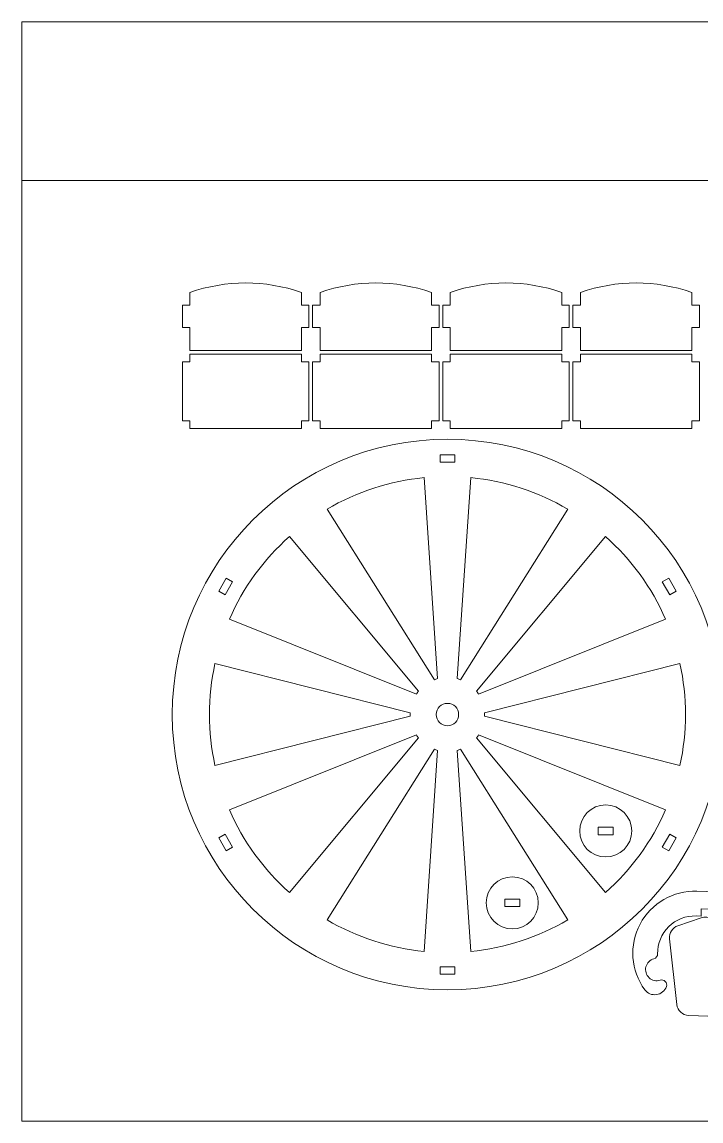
# Model space of a CAD drawing. Header units: millimetres. Extents: x -498 to 498, y -222 to 222.
# Drawn here: x -498.5 to -224.6, y -221.6 to 221.6 of the extents above; entities that cross this region are included whole.
import ezdxf

# ---------------------------------------------------------------- set-up
doc = ezdxf.new("R2010")
doc.units = ezdxf.units.MM
doc.header["$MEASUREMENT"] = 0
doc.layers.add('Camada 1', color=7, linetype='Continuous')

msp = doc.modelspace()

# ---------------------------------------------------------------- linework, layer by layer
at = {"layer": 'Camada 1', "color": 142, "lineweight": 20}
for points in [[(-498.4817, 157.6904), (319.3985, 157.6904), (319.3985, 221.6162), (-498.4817, 221.6162), (-498.4817, 157.6904)], [(-498.4817, -221.6162), (319.3985, -221.6162), (319.3985, 157.6904), (-498.4817, 157.6904), (-498.4817, -221.6162)]]:
    msp.add_lwpolyline(points, close=True, dxfattribs=at)
at = {"layer": 'Camada 1', "color": 250, "lineweight": 20}
for points, knots in [([(-430.7779, 89.1203), (-430.7779, 89.1203), (-385.778, 89.1203), (-385.778, 89.1203), (-385.778, 89.1203), (-385.778, 89.1203), (-385.778, 98.3567), (-385.778, 98.3567), (-385.778, 98.3567), (-385.778, 98.3567), (-382.778, 98.3567), (-382.778, 98.3567), (-382.778, 98.3567), (-382.778, 98.3567), (-382.778, 107.3557), (-382.778, 107.3557), (-382.778, 107.3557), (-382.778, 107.3557), (-385.778, 107.3557), (-385.778, 107.3557), (-385.778, 107.3557), (-385.778, 107.3557), (-385.778, 112.5421), (-385.778, 112.5421), (-385.778, 112.5421), (-400.347, 117.6269), (-416.2088, 117.6269), (-430.7779, 112.5421), (-430.7779, 112.5421), (-430.7779, 112.5421), (-430.7779, 107.3557), (-430.7779, 107.3557), (-430.7779, 107.3557), (-430.7779, 107.3557), (-433.7779, 107.3557), (-433.7779, 107.3557), (-433.7779, 107.3557), (-433.7779, 107.3557), (-433.7779, 98.3567), (-433.7779, 98.3567), (-433.7779, 98.3567), (-433.7779, 98.3567), (-430.7779, 98.3567), (-430.7779, 98.3567), (-430.7779, 98.3567), (-430.7779, 98.3567), (-430.7779, 89.1203), (-430.7779, 89.1203)], [0, 0, 0, 0, 0.07692308, 0.07692308, 0.07692308, 0.07692308, 0.15384615, 0.15384615, 0.15384615, 0.15384615, 0.23076923, 0.23076923, 0.23076923, 0.23076923, 0.30769231, 0.30769231, 0.30769231, 0.30769231, 0.38461538, 0.38461538, 0.38461538, 0.38461538, 0.46153846, 0.46153846, 0.46153846, 0.46153846, 0.53846154, 0.53846154, 0.53846154, 0.53846154, 0.61538462, 0.61538462, 0.61538462, 0.61538462, 0.69230769, 0.69230769, 0.69230769, 0.69230769, 0.76923077, 0.76923077, 0.76923077, 0.76923077, 0.84615385, 0.84615385, 0.84615385, 0.84615385, 1, 1, 1, 1]), ([(-378.2781, 89.1203), (-378.2781, 89.1203), (-333.2782, 89.1203), (-333.2782, 89.1203), (-333.2782, 89.1203), (-333.2782, 89.1203), (-333.2782, 98.3567), (-333.2782, 98.3567), (-333.2782, 98.3567), (-333.2782, 98.3567), (-330.2782, 98.3567), (-330.2782, 98.3567), (-330.2782, 98.3567), (-330.2782, 98.3567), (-330.2782, 107.3557), (-330.2782, 107.3557), (-330.2782, 107.3557), (-330.2782, 107.3557), (-333.2782, 107.3557), (-333.2782, 107.3557), (-333.2782, 107.3557), (-333.2782, 107.3557), (-333.2782, 112.5421), (-333.2782, 112.5421), (-333.2782, 112.5421), (-347.8472, 117.6269), (-363.709, 117.6269), (-378.2781, 112.5421), (-378.2781, 112.5421), (-378.2781, 112.5421), (-378.2781, 107.3557), (-378.2781, 107.3557), (-378.2781, 107.3557), (-378.2781, 107.3557), (-381.2781, 107.3557), (-381.2781, 107.3557), (-381.2781, 107.3557), (-381.2781, 107.3557), (-381.2781, 98.3567), (-381.2781, 98.3567), (-381.2781, 98.3567), (-381.2781, 98.3567), (-378.2781, 98.3567), (-378.2781, 98.3567), (-378.2781, 98.3567), (-378.2781, 98.3567), (-378.2781, 89.1203), (-378.2781, 89.1203)], [0, 0, 0, 0, 0.07692308, 0.07692308, 0.07692308, 0.07692308, 0.15384615, 0.15384615, 0.15384615, 0.15384615, 0.23076923, 0.23076923, 0.23076923, 0.23076923, 0.30769231, 0.30769231, 0.30769231, 0.30769231, 0.38461538, 0.38461538, 0.38461538, 0.38461538, 0.46153846, 0.46153846, 0.46153846, 0.46153846, 0.53846154, 0.53846154, 0.53846154, 0.53846154, 0.61538462, 0.61538462, 0.61538462, 0.61538462, 0.69230769, 0.69230769, 0.69230769, 0.69230769, 0.76923077, 0.76923077, 0.76923077, 0.76923077, 0.84615385, 0.84615385, 0.84615385, 0.84615385, 1, 1, 1, 1]), ([(-325.7783, 89.1203), (-325.7783, 89.1203), (-280.7784, 89.1203), (-280.7784, 89.1203), (-280.7784, 89.1203), (-280.7784, 89.1203), (-280.7784, 98.3567), (-280.7784, 98.3567), (-280.7784, 98.3567), (-280.7784, 98.3567), (-277.7784, 98.3567), (-277.7784, 98.3567), (-277.7784, 98.3567), (-277.7784, 98.3567), (-277.7784, 107.3557), (-277.7784, 107.3557), (-277.7784, 107.3557), (-277.7784, 107.3557), (-280.7784, 107.3557), (-280.7784, 107.3557), (-280.7784, 107.3557), (-280.7784, 107.3557), (-280.7784, 112.5421), (-280.7784, 112.5421), (-280.7784, 112.5421), (-295.3474, 117.6269), (-311.2092, 117.6269), (-325.7783, 112.5421), (-325.7783, 112.5421), (-325.7783, 112.5421), (-325.7783, 107.3557), (-325.7783, 107.3557), (-325.7783, 107.3557), (-325.7783, 107.3557), (-328.7783, 107.3557), (-328.7783, 107.3557), (-328.7783, 107.3557), (-328.7783, 107.3557), (-328.7783, 98.3567), (-328.7783, 98.3567), (-328.7783, 98.3567), (-328.7783, 98.3567), (-325.7783, 98.3567), (-325.7783, 98.3567), (-325.7783, 98.3567), (-325.7783, 98.3567), (-325.7783, 89.1203), (-325.7783, 89.1203)], [0, 0, 0, 0, 0.07692308, 0.07692308, 0.07692308, 0.07692308, 0.15384615, 0.15384615, 0.15384615, 0.15384615, 0.23076923, 0.23076923, 0.23076923, 0.23076923, 0.30769231, 0.30769231, 0.30769231, 0.30769231, 0.38461538, 0.38461538, 0.38461538, 0.38461538, 0.46153846, 0.46153846, 0.46153846, 0.46153846, 0.53846154, 0.53846154, 0.53846154, 0.53846154, 0.61538462, 0.61538462, 0.61538462, 0.61538462, 0.69230769, 0.69230769, 0.69230769, 0.69230769, 0.76923077, 0.76923077, 0.76923077, 0.76923077, 0.84615385, 0.84615385, 0.84615385, 0.84615385, 1, 1, 1, 1]), ([(-273.2785, 89.1203), (-273.2785, 89.1203), (-228.2786, 89.1203), (-228.2786, 89.1203), (-228.2786, 89.1203), (-228.2786, 89.1203), (-228.2786, 98.3567), (-228.2786, 98.3567), (-228.2786, 98.3567), (-228.2786, 98.3567), (-225.2786, 98.3567), (-225.2786, 98.3567), (-225.2786, 98.3567), (-225.2786, 98.3567), (-225.2786, 107.3557), (-225.2786, 107.3557), (-225.2786, 107.3557), (-225.2786, 107.3557), (-228.2786, 107.3557), (-228.2786, 107.3557), (-228.2786, 107.3557), (-228.2786, 107.3557), (-228.2786, 112.5421), (-228.2786, 112.5421), (-228.2786, 112.5421), (-242.8476, 117.6269), (-258.7094, 117.6269), (-273.2785, 112.5421), (-273.2785, 112.5421), (-273.2785, 112.5421), (-273.2785, 107.3557), (-273.2785, 107.3557), (-273.2785, 107.3557), (-273.2785, 107.3557), (-276.2785, 107.3557), (-276.2785, 107.3557), (-276.2785, 107.3557), (-276.2785, 107.3557), (-276.2785, 98.3567), (-276.2785, 98.3567), (-276.2785, 98.3567), (-276.2785, 98.3567), (-273.2785, 98.3567), (-273.2785, 98.3567), (-273.2785, 98.3567), (-273.2785, 98.3567), (-273.2785, 89.1203), (-273.2785, 89.1203)], [0, 0, 0, 0, 0.07692308, 0.07692308, 0.07692308, 0.07692308, 0.15384615, 0.15384615, 0.15384615, 0.15384615, 0.23076923, 0.23076923, 0.23076923, 0.23076923, 0.30769231, 0.30769231, 0.30769231, 0.30769231, 0.38461538, 0.38461538, 0.38461538, 0.38461538, 0.46153846, 0.46153846, 0.46153846, 0.46153846, 0.53846154, 0.53846154, 0.53846154, 0.53846154, 0.61538462, 0.61538462, 0.61538462, 0.61538462, 0.69230769, 0.69230769, 0.69230769, 0.69230769, 0.76923077, 0.76923077, 0.76923077, 0.76923077, 0.84615385, 0.84615385, 0.84615385, 0.84615385, 1, 1, 1, 1]), ([(-382.778, 60.7103), (-382.778, 60.7103), (-382.778, 84.6203), (-382.778, 84.6203), (-382.778, 84.6203), (-382.778, 84.6203), (-385.778, 84.6203), (-385.778, 84.6203), (-385.778, 84.6203), (-385.778, 84.6203), (-385.778, 87.6203), (-385.778, 87.6203), (-385.778, 87.6203), (-385.778, 87.6203), (-430.7779, 87.6203), (-430.7779, 87.6203), (-430.7779, 87.6203), (-430.7779, 87.6203), (-430.7779, 84.6203), (-430.7779, 84.6203), (-430.7779, 84.6203), (-430.7779, 84.6203), (-433.7779, 84.6203), (-433.7779, 84.6203), (-433.7779, 84.6203), (-433.7779, 84.6203), (-433.7779, 60.7103), (-433.7779, 60.7103), (-433.7779, 60.7103), (-433.7779, 60.7103), (-430.7779, 60.7103), (-430.7779, 60.7103), (-430.7779, 60.7103), (-430.7779, 60.7103), (-430.7779, 57.7103), (-430.7779, 57.7103), (-430.7779, 57.7103), (-430.7779, 57.7103), (-385.778, 57.7103), (-385.778, 57.7103), (-385.778, 57.7103), (-385.778, 57.7103), (-385.778, 60.7103), (-385.778, 60.7103), (-385.778, 60.7103), (-385.778, 60.7103), (-382.778, 60.7103), (-382.778, 60.7103)], [0, 0, 0, 0, 0.07692308, 0.07692308, 0.07692308, 0.07692308, 0.15384615, 0.15384615, 0.15384615, 0.15384615, 0.23076923, 0.23076923, 0.23076923, 0.23076923, 0.30769231, 0.30769231, 0.30769231, 0.30769231, 0.38461538, 0.38461538, 0.38461538, 0.38461538, 0.46153846, 0.46153846, 0.46153846, 0.46153846, 0.53846154, 0.53846154, 0.53846154, 0.53846154, 0.61538462, 0.61538462, 0.61538462, 0.61538462, 0.69230769, 0.69230769, 0.69230769, 0.69230769, 0.76923077, 0.76923077, 0.76923077, 0.76923077, 0.84615385, 0.84615385, 0.84615385, 0.84615385, 1, 1, 1, 1]), ([(-330.2782, 60.7103), (-330.2782, 60.7103), (-330.2782, 84.6203), (-330.2782, 84.6203), (-330.2782, 84.6203), (-330.2782, 84.6203), (-333.2782, 84.6203), (-333.2782, 84.6203), (-333.2782, 84.6203), (-333.2782, 84.6203), (-333.2782, 87.6203), (-333.2782, 87.6203), (-333.2782, 87.6203), (-333.2782, 87.6203), (-378.2781, 87.6203), (-378.2781, 87.6203), (-378.2781, 87.6203), (-378.2781, 87.6203), (-378.2781, 84.6203), (-378.2781, 84.6203), (-378.2781, 84.6203), (-378.2781, 84.6203), (-381.2781, 84.6203), (-381.2781, 84.6203), (-381.2781, 84.6203), (-381.2781, 84.6203), (-381.2781, 60.7103), (-381.2781, 60.7103), (-381.2781, 60.7103), (-381.2781, 60.7103), (-378.2781, 60.7103), (-378.2781, 60.7103), (-378.2781, 60.7103), (-378.2781, 60.7103), (-378.2781, 57.7103), (-378.2781, 57.7103), (-378.2781, 57.7103), (-378.2781, 57.7103), (-333.2782, 57.7103), (-333.2782, 57.7103), (-333.2782, 57.7103), (-333.2782, 57.7103), (-333.2782, 60.7103), (-333.2782, 60.7103), (-333.2782, 60.7103), (-333.2782, 60.7103), (-330.2782, 60.7103), (-330.2782, 60.7103)], [0, 0, 0, 0, 0.07692308, 0.07692308, 0.07692308, 0.07692308, 0.15384615, 0.15384615, 0.15384615, 0.15384615, 0.23076923, 0.23076923, 0.23076923, 0.23076923, 0.30769231, 0.30769231, 0.30769231, 0.30769231, 0.38461538, 0.38461538, 0.38461538, 0.38461538, 0.46153846, 0.46153846, 0.46153846, 0.46153846, 0.53846154, 0.53846154, 0.53846154, 0.53846154, 0.61538462, 0.61538462, 0.61538462, 0.61538462, 0.69230769, 0.69230769, 0.69230769, 0.69230769, 0.76923077, 0.76923077, 0.76923077, 0.76923077, 0.84615385, 0.84615385, 0.84615385, 0.84615385, 1, 1, 1, 1]), ([(-277.7784, 60.7103), (-277.7784, 60.7103), (-277.7784, 84.6203), (-277.7784, 84.6203), (-277.7784, 84.6203), (-277.7784, 84.6203), (-280.7784, 84.6203), (-280.7784, 84.6203), (-280.7784, 84.6203), (-280.7784, 84.6203), (-280.7784, 87.6203), (-280.7784, 87.6203), (-280.7784, 87.6203), (-280.7784, 87.6203), (-325.7783, 87.6203), (-325.7783, 87.6203), (-325.7783, 87.6203), (-325.7783, 87.6203), (-325.7783, 84.6203), (-325.7783, 84.6203), (-325.7783, 84.6203), (-325.7783, 84.6203), (-328.7783, 84.6203), (-328.7783, 84.6203), (-328.7783, 84.6203), (-328.7783, 84.6203), (-328.7783, 60.7103), (-328.7783, 60.7103), (-328.7783, 60.7103), (-328.7783, 60.7103), (-325.7783, 60.7103), (-325.7783, 60.7103), (-325.7783, 60.7103), (-325.7783, 60.7103), (-325.7783, 57.7103), (-325.7783, 57.7103), (-325.7783, 57.7103), (-325.7783, 57.7103), (-280.7784, 57.7103), (-280.7784, 57.7103), (-280.7784, 57.7103), (-280.7784, 57.7103), (-280.7784, 60.7103), (-280.7784, 60.7103), (-280.7784, 60.7103), (-280.7784, 60.7103), (-277.7784, 60.7103), (-277.7784, 60.7103)], [0, 0, 0, 0, 0.07692308, 0.07692308, 0.07692308, 0.07692308, 0.15384615, 0.15384615, 0.15384615, 0.15384615, 0.23076923, 0.23076923, 0.23076923, 0.23076923, 0.30769231, 0.30769231, 0.30769231, 0.30769231, 0.38461538, 0.38461538, 0.38461538, 0.38461538, 0.46153846, 0.46153846, 0.46153846, 0.46153846, 0.53846154, 0.53846154, 0.53846154, 0.53846154, 0.61538462, 0.61538462, 0.61538462, 0.61538462, 0.69230769, 0.69230769, 0.69230769, 0.69230769, 0.76923077, 0.76923077, 0.76923077, 0.76923077, 0.84615385, 0.84615385, 0.84615385, 0.84615385, 1, 1, 1, 1]), ([(-225.2786, 60.7103), (-225.2786, 60.7103), (-225.2786, 84.6203), (-225.2786, 84.6203), (-225.2786, 84.6203), (-225.2786, 84.6203), (-228.2786, 84.6203), (-228.2786, 84.6203), (-228.2786, 84.6203), (-228.2786, 84.6203), (-228.2786, 87.6203), (-228.2786, 87.6203), (-228.2786, 87.6203), (-228.2786, 87.6203), (-273.2785, 87.6203), (-273.2785, 87.6203), (-273.2785, 87.6203), (-273.2785, 87.6203), (-273.2785, 84.6203), (-273.2785, 84.6203), (-273.2785, 84.6203), (-273.2785, 84.6203), (-276.2785, 84.6203), (-276.2785, 84.6203), (-276.2785, 84.6203), (-276.2785, 84.6203), (-276.2785, 60.7103), (-276.2785, 60.7103), (-276.2785, 60.7103), (-276.2785, 60.7103), (-273.2785, 60.7103), (-273.2785, 60.7103), (-273.2785, 60.7103), (-273.2785, 60.7103), (-273.2785, 57.7103), (-273.2785, 57.7103), (-273.2785, 57.7103), (-273.2785, 57.7103), (-228.2786, 57.7103), (-228.2786, 57.7103), (-228.2786, 57.7103), (-228.2786, 57.7103), (-228.2786, 60.7103), (-228.2786, 60.7103), (-228.2786, 60.7103), (-228.2786, 60.7103), (-225.2786, 60.7103), (-225.2786, 60.7103)], [0, 0, 0, 0, 0.07692308, 0.07692308, 0.07692308, 0.07692308, 0.15384615, 0.15384615, 0.15384615, 0.15384615, 0.23076923, 0.23076923, 0.23076923, 0.23076923, 0.30769231, 0.30769231, 0.30769231, 0.30769231, 0.38461538, 0.38461538, 0.38461538, 0.38461538, 0.46153846, 0.46153846, 0.46153846, 0.46153846, 0.53846154, 0.53846154, 0.53846154, 0.53846154, 0.61538462, 0.61538462, 0.61538462, 0.61538462, 0.69230769, 0.69230769, 0.69230769, 0.69230769, 0.76923077, 0.76923077, 0.76923077, 0.76923077, 0.84615385, 0.84615385, 0.84615385, 0.84615385, 1, 1, 1, 1]), ([(-326.8759, -168.681), (-265.5724, -168.6812), (-215.8758, -118.9851), (-215.8755, -57.681), (-215.8755, -57.681), (-215.8755, 3.6224), (-265.5718, 53.3188), (-326.8754, 53.3189), (-326.8754, 53.3189), (-388.1788, 53.319), (-437.8752, 3.6227), (-437.8754, -57.6807), (-437.8754, -57.6807), (-437.8756, -118.9843), (-388.1794, -168.6808), (-326.8759, -168.681)], [0, 0, 0, 0, 0.2, 0.2, 0.2, 0.2, 0.4, 0.4, 0.4, 0.4, 0.6, 0.6, 0.6, 0.6, 1, 1, 1, 1]), ([(-323.8755, 44.0897), (-323.8755, 44.0897), (-329.8755, 44.0897), (-329.8755, 44.0897), (-329.8755, 44.0897), (-329.8755, 44.0897), (-329.8755, 47.0897), (-329.8755, 47.0897), (-329.8755, 47.0897), (-329.8755, 47.0897), (-323.8755, 47.0897), (-323.8755, 47.0897), (-323.8755, 47.0897), (-323.8755, 47.0897), (-323.8755, 44.0897), (-323.8755, 44.0897)], [0, 0, 0, 0, 0.2, 0.2, 0.2, 0.2, 0.4, 0.4, 0.4, 0.4, 0.6, 0.6, 0.6, 0.6, 1, 1, 1, 1]), ([(-336.2448, 37.8606), (-336.2448, 37.8606), (-330.8399, -43.2145), (-330.8399, -43.2145), (-330.8399, -43.2145), (-331.2903, -43.3379), (-331.7346, -43.4823), (-332.1715, -43.6471), (-332.1715, -43.6471), (-332.1715, -43.6471), (-375.4534, 25.121), (-375.4534, 25.121), (-375.4534, 25.121), (-363.4606, 32.1568), (-350.0827, 36.5036), (-336.2448, 37.8606)], [0, 0, 0, 0, 0.2, 0.2, 0.2, 0.2, 0.4, 0.4, 0.4, 0.4, 0.6, 0.6, 0.6, 0.6, 1, 1, 1, 1]), ([(-278.2975, 25.121), (-278.2975, 25.121), (-321.5795, -43.6471), (-321.5795, -43.6471), (-321.5795, -43.6471), (-322.0164, -43.4823), (-322.4607, -43.3379), (-322.9111, -43.2145), (-322.9111, -43.2145), (-322.9111, -43.2145), (-317.5061, 37.8606), (-317.5061, 37.8606), (-317.5061, 37.8606), (-303.6682, 36.5036), (-290.2903, 32.1568), (-278.2975, 25.121)], [0, 0, 0, 0, 0.2, 0.2, 0.2, 0.2, 0.4, 0.4, 0.4, 0.4, 0.6, 0.6, 0.6, 0.6, 1, 1, 1, 1]), ([(-339.4089, -49.4403), (-339.4089, -49.4403), (-414.8456, -19.2462), (-414.8456, -19.2462), (-414.8456, -19.2462), (-409.2789, -6.505), (-401.0109, 4.875), (-390.6134, 14.1065), (-390.6134, 14.1065), (-390.6134, 14.1065), (-338.586, -48.3076), (-338.586, -48.3076), (-338.586, -48.3076), (-338.8778, -48.6721), (-339.1524, -49.0501), (-339.4089, -49.4403)], [0, 0, 0, 0, 0.2, 0.2, 0.2, 0.2, 0.4, 0.4, 0.4, 0.4, 0.6, 0.6, 0.6, 0.6, 1, 1, 1, 1]), ([(-314.342, -49.4403), (-314.5985, -49.0501), (-314.8731, -48.6721), (-315.1649, -48.3076), (-315.1649, -48.3076), (-315.1649, -48.3076), (-263.1375, 14.1065), (-263.1375, 14.1065), (-263.1375, 14.1065), (-252.74, 4.875), (-244.472, -6.505), (-238.9053, -19.2462), (-238.9053, -19.2462), (-238.9053, -19.2462), (-314.342, -49.4403), (-314.342, -49.4403)], [0, 0, 0, 0, 0.2, 0.2, 0.2, 0.2, 0.4, 0.4, 0.4, 0.4, 0.6, 0.6, 0.6, 0.6, 1, 1, 1, 1]), ([(-413.5115, -4.1976), (-413.5115, -4.1976), (-416.5115, -9.3938), (-416.5115, -9.3938), (-416.5115, -9.3938), (-416.5115, -9.3938), (-419.1096, -7.8938), (-419.1096, -7.8938), (-419.1096, -7.8938), (-419.1096, -7.8938), (-416.1096, -2.6976), (-416.1096, -2.6976), (-416.1096, -2.6976), (-416.1096, -2.6976), (-413.5115, -4.1976), (-413.5115, -4.1976)], [0, 0, 0, 0, 0.2, 0.2, 0.2, 0.2, 0.4, 0.4, 0.4, 0.4, 0.6, 0.6, 0.6, 0.6, 1, 1, 1, 1]), ([(-237.2394, -9.3938), (-237.2394, -9.3938), (-240.2394, -4.1976), (-240.2394, -4.1976), (-240.2394, -4.1976), (-240.2394, -4.1976), (-237.6413, -2.6976), (-237.6413, -2.6976), (-237.6413, -2.6976), (-237.6413, -2.6976), (-234.6413, -7.8938), (-234.6413, -7.8938), (-234.6413, -7.8938), (-234.6413, -7.8938), (-237.2394, -9.3938), (-237.2394, -9.3938)], [0, 0, 0, 0, 0.2, 0.2, 0.2, 0.2, 0.4, 0.4, 0.4, 0.4, 0.6, 0.6, 0.6, 0.6, 1, 1, 1, 1]), ([(-341.8591, -56.981), (-341.8808, -57.4474), (-341.8808, -57.9146), (-341.8591, -58.381), (-341.8591, -58.381), (-341.8591, -58.381), (-420.6363, -78.2941), (-420.6363, -78.2941), (-420.6363, -78.2941), (-423.6218, -64.7142), (-423.6218, -50.6479), (-420.6363, -37.068), (-420.6363, -37.068), (-420.6363, -37.068), (-341.8591, -56.981), (-341.8591, -56.981)], [0, 0, 0, 0, 0.2, 0.2, 0.2, 0.2, 0.4, 0.4, 0.4, 0.4, 0.6, 0.6, 0.6, 0.6, 1, 1, 1, 1]), ([(-233.1146, -78.2941), (-233.1146, -78.2941), (-311.8918, -58.381), (-311.8918, -58.381), (-311.8918, -58.381), (-311.8701, -57.9146), (-311.8701, -57.4475), (-311.8918, -56.981), (-311.8918, -56.981), (-311.8918, -56.981), (-233.1145, -37.0685), (-233.1145, -37.0685), (-233.1145, -37.0685), (-230.1291, -50.6482), (-230.1292, -64.7144), (-233.1146, -78.2941)], [0, 0, 0, 0, 0.2, 0.2, 0.2, 0.2, 0.4, 0.4, 0.4, 0.4, 0.6, 0.6, 0.6, 0.6, 1, 1, 1, 1]), ([(-322.3755, -57.681), (-322.3755, -60.1663), (-324.3902, -62.181), (-326.8755, -62.181), (-326.8755, -62.181), (-329.3608, -62.181), (-331.3755, -60.1663), (-331.3755, -57.681), (-331.3755, -57.681), (-331.3755, -55.1957), (-329.3608, -53.181), (-326.8755, -53.181), (-326.8755, -53.181), (-324.3902, -53.181), (-322.3755, -55.1957), (-322.3755, -57.681)], [0, 0, 0, 0, 0.2, 0.2, 0.2, 0.2, 0.4, 0.4, 0.4, 0.4, 0.6, 0.6, 0.6, 0.6, 1, 1, 1, 1]), ([(-338.586, -67.0545), (-338.586, -67.0545), (-390.6134, -129.4686), (-390.6134, -129.4686), (-390.6134, -129.4686), (-401.0109, -120.2371), (-409.2789, -108.8571), (-414.8456, -96.1159), (-414.8456, -96.1159), (-414.8456, -96.1159), (-339.4089, -65.9218), (-339.4089, -65.9218), (-339.4089, -65.9218), (-339.1524, -66.312), (-338.8778, -66.69), (-338.586, -67.0545)], [0, 0, 0, 0, 0.2, 0.2, 0.2, 0.2, 0.4, 0.4, 0.4, 0.4, 0.6, 0.6, 0.6, 0.6, 1, 1, 1, 1]), ([(-263.1375, -129.4686), (-263.1375, -129.4686), (-315.1649, -67.0545), (-315.1649, -67.0545), (-315.1649, -67.0545), (-314.8731, -66.69), (-314.5985, -66.312), (-314.342, -65.9218), (-314.342, -65.9218), (-314.342, -65.9218), (-238.9053, -96.1159), (-238.9053, -96.1159), (-238.9053, -96.1159), (-244.472, -108.8571), (-252.74, -120.2371), (-263.1375, -129.4686)], [0, 0, 0, 0, 0.2, 0.2, 0.2, 0.2, 0.4, 0.4, 0.4, 0.4, 0.6, 0.6, 0.6, 0.6, 1, 1, 1, 1]), ([(-330.8399, -72.1476), (-330.8399, -72.1476), (-336.2448, -153.2227), (-336.2448, -153.2227), (-336.2448, -153.2227), (-350.0827, -151.8657), (-363.4606, -147.5189), (-375.4534, -140.4831), (-375.4534, -140.4831), (-375.4534, -140.4831), (-332.1715, -71.715), (-332.1715, -71.715), (-332.1715, -71.715), (-331.7346, -71.8798), (-331.2903, -72.0242), (-330.8399, -72.1476)], [0, 0, 0, 0, 0.2, 0.2, 0.2, 0.2, 0.4, 0.4, 0.4, 0.4, 0.6, 0.6, 0.6, 0.6, 1, 1, 1, 1]), ([(-278.2975, -140.4831), (-290.2903, -147.5189), (-303.6682, -151.8657), (-317.5061, -153.2227), (-317.5061, -153.2227), (-317.5061, -153.2227), (-322.9111, -72.1476), (-322.9111, -72.1476), (-322.9111, -72.1476), (-322.4607, -72.0242), (-322.0164, -71.8798), (-321.5795, -71.715), (-321.5795, -71.715), (-321.5795, -71.715), (-278.2975, -140.4831), (-278.2975, -140.4831)], [0, 0, 0, 0, 0.2, 0.2, 0.2, 0.2, 0.4, 0.4, 0.4, 0.4, 0.6, 0.6, 0.6, 0.6, 1, 1, 1, 1]), ([(-263.0543, -115.1381), (-257.2554, -115.1381), (-252.5543, -110.4371), (-252.5543, -104.6381), (-252.5543, -104.6381), (-252.5543, -98.8391), (-257.2553, -94.1381), (-263.0543, -94.1381), (-263.0543, -94.1381), (-268.8533, -94.1381), (-273.5543, -98.8391), (-273.5543, -104.6381), (-273.5543, -104.6381), (-273.5543, -110.4371), (-268.8533, -115.1381), (-263.0543, -115.1381)], [0, 0, 0, 0, 0.2, 0.2, 0.2, 0.2, 0.4, 0.4, 0.4, 0.4, 0.6, 0.6, 0.6, 0.6, 1, 1, 1, 1]), ([(-413.5115, -111.1645), (-413.5115, -111.1645), (-416.1096, -112.6645), (-416.1096, -112.6645), (-416.1096, -112.6645), (-416.1096, -112.6645), (-419.1096, -107.4683), (-419.1096, -107.4683), (-419.1096, -107.4683), (-419.1096, -107.4683), (-416.5115, -105.9683), (-416.5115, -105.9683), (-416.5115, -105.9683), (-416.5115, -105.9683), (-413.5115, -111.1645), (-413.5115, -111.1645)], [0, 0, 0, 0, 0.2, 0.2, 0.2, 0.2, 0.4, 0.4, 0.4, 0.4, 0.6, 0.6, 0.6, 0.6, 1, 1, 1, 1]), ([(-266.0543, -103.1381), (-266.0543, -103.1381), (-260.0543, -103.1381), (-260.0543, -103.1381), (-260.0543, -103.1381), (-260.0543, -103.1381), (-260.0543, -106.1381), (-260.0543, -106.1381), (-260.0543, -106.1381), (-260.0543, -106.1381), (-266.0543, -106.1381), (-266.0543, -106.1381), (-266.0543, -106.1381), (-266.0543, -106.1381), (-266.0543, -103.1381), (-266.0543, -103.1381)], [0, 0, 0, 0, 0.2, 0.2, 0.2, 0.2, 0.4, 0.4, 0.4, 0.4, 0.6, 0.6, 0.6, 0.6, 1, 1, 1, 1]), ([(-237.6413, -112.6645), (-237.6413, -112.6645), (-240.2394, -111.1645), (-240.2394, -111.1645), (-240.2394, -111.1645), (-240.2394, -111.1645), (-237.2394, -105.9683), (-237.2394, -105.9683), (-237.2394, -105.9683), (-237.2394, -105.9683), (-234.6413, -107.4683), (-234.6413, -107.4683), (-234.6413, -107.4683), (-234.6413, -107.4683), (-237.6413, -112.6645), (-237.6413, -112.6645)], [0, 0, 0, 0, 0.2, 0.2, 0.2, 0.2, 0.4, 0.4, 0.4, 0.4, 0.6, 0.6, 0.6, 0.6, 1, 1, 1, 1]), ([(-300.731, -144.1365), (-294.9321, -144.1365), (-290.231, -139.4355), (-290.231, -133.6365), (-290.231, -133.6365), (-290.231, -127.8375), (-294.932, -123.1365), (-300.731, -123.1365), (-300.731, -123.1365), (-306.53, -123.1365), (-311.231, -127.8375), (-311.231, -133.6365), (-311.231, -133.6365), (-311.231, -139.4355), (-306.53, -144.1365), (-300.731, -144.1365)], [0, 0, 0, 0, 0.2, 0.2, 0.2, 0.2, 0.4, 0.4, 0.4, 0.4, 0.6, 0.6, 0.6, 0.6, 1, 1, 1, 1]), ([(-303.731, -132.1365), (-303.731, -132.1365), (-297.731, -132.1365), (-297.731, -132.1365), (-297.731, -132.1365), (-297.731, -132.1365), (-297.731, -135.1365), (-297.731, -135.1365), (-297.731, -135.1365), (-297.731, -135.1365), (-303.731, -135.1365), (-303.731, -135.1365), (-303.731, -135.1365), (-303.731, -135.1365), (-303.731, -132.1365), (-303.731, -132.1365)], [0, 0, 0, 0, 0.2, 0.2, 0.2, 0.2, 0.4, 0.4, 0.4, 0.4, 0.6, 0.6, 0.6, 0.6, 1, 1, 1, 1]), ([(-183.95, -161.0532), (-183.95, -161.0532), (-186.8434, -134.5525), (-186.8434, -134.5525), (-186.8434, -134.5525), (-187.1133, -132.0808), (-189.1583, -130.1829), (-191.6433, -130.0981), (-191.6433, -130.0981), (-191.6433, -130.0981), (-226.2643, -128.9169), (-226.2643, -128.9169), (-226.2643, -128.9169), (-235.8246, -128.5908), (-244.733, -133.7486), (-249.2099, -142.2023), (-249.2099, -142.2023), (-253.6867, -150.656), (-252.9472, -160.9232), (-247.3049, -168.6482), (-247.3049, -168.6482), (-246.2123, -170.144), (-244.3822, -170.9132), (-242.549, -170.6472), (-242.549, -170.6472), (-240.7158, -170.381), (-239.1799, -169.1232), (-238.5577, -167.3785), (-238.5577, -167.3785), (-238.301, -166.6584), (-238.4771, -165.8549), (-239.0116, -165.3084), (-239.0116, -165.3084), (-239.5461, -164.7618), (-240.3454, -164.5677), (-241.071, -164.8084), (-241.071, -164.8084), (-242.6313, -165.3258), (-244.3496, -164.9512), (-245.553, -163.8312), (-245.553, -163.8312), (-246.7564, -162.7115), (-247.2534, -161.0244), (-246.8493, -159.4311), (-246.8493, -159.4311), (-246.4454, -157.8376), (-245.2046, -156.5913), (-243.6131, -156.1801), (-243.6131, -156.1801), (-242.7156, -155.9482), (-242.095, -155.1302), (-242.1137, -154.2035), (-242.1137, -154.2035), (-242.1963, -150.085), (-240.5817, -146.1138), (-237.6486, -143.2216), (-237.6486, -143.2216), (-234.7155, -140.3293), (-230.7221, -138.7707), (-226.6052, -138.9111), (-226.6052, -138.9111), (-226.6052, -138.9111), (-224.6064, -138.9793), (-224.6064, -138.9793), (-224.6064, -138.9793), (-224.6064, -138.9793), (-224.5041, -135.981), (-224.5041, -135.981), (-224.5041, -135.981), (-224.5041, -135.981), (-215.5104, -136.2879), (-215.5104, -136.2879), (-215.5104, -136.2879), (-215.5104, -136.2879), (-215.6127, -139.2862), (-215.6127, -139.2862), (-215.6127, -139.2862), (-215.6127, -139.2862), (-213.6138, -139.3543), (-213.6138, -139.3543), (-213.6138, -139.3543), (-208.4051, -139.532), (-204.2062, -143.6804), (-203.9655, -148.8865), (-203.9655, -148.8865), (-203.9655, -148.8865), (-203.2207, -164.9909), (-203.2207, -164.9909), (-203.2207, -164.9909), (-203.1482, -166.561), (-202.3414, -168.0056), (-201.0427, -168.8911), (-201.0427, -168.8911), (-199.7441, -169.7765), (-198.1046, -169.9997), (-196.6166, -169.4938), (-196.6166, -169.4938), (-196.6166, -169.4938), (-187.3109, -166.3298), (-187.3109, -166.3298), (-187.3109, -166.3298), (-185.0927, -165.5756), (-183.6957, -163.3823), (-183.95, -161.0532)], [0, 0, 0, 0, 0.03703704, 0.03703704, 0.03703704, 0.03703704, 0.07407407, 0.07407407, 0.07407407, 0.07407407, 0.11111111, 0.11111111, 0.11111111, 0.11111111, 0.14814815, 0.14814815, 0.14814815, 0.14814815, 0.18518519, 0.18518519, 0.18518519, 0.18518519, 0.22222222, 0.22222222, 0.22222222, 0.22222222, 0.25925926, 0.25925926, 0.25925926, 0.25925926, 0.2962963, 0.2962963, 0.2962963, 0.2962963, 0.33333333, 0.33333333, 0.33333333, 0.33333333, 0.37037037, 0.37037037, 0.37037037, 0.37037037, 0.40740741, 0.40740741, 0.40740741, 0.40740741, 0.44444444, 0.44444444, 0.44444444, 0.44444444, 0.48148148, 0.48148148, 0.48148148, 0.48148148, 0.51851852, 0.51851852, 0.51851852, 0.51851852, 0.55555556, 0.55555556, 0.55555556, 0.55555556, 0.59259259, 0.59259259, 0.59259259, 0.59259259, 0.62962963, 0.62962963, 0.62962963, 0.62962963, 0.66666667, 0.66666667, 0.66666667, 0.66666667, 0.7037037, 0.7037037, 0.7037037, 0.7037037, 0.74074074, 0.74074074, 0.74074074, 0.74074074, 0.77777778, 0.77777778, 0.77777778, 0.77777778, 0.81481481, 0.81481481, 0.81481481, 0.81481481, 0.85185185, 0.85185185, 0.85185185, 0.85185185, 0.88888889, 0.88888889, 0.88888889, 0.88888889, 0.92592593, 0.92592593, 0.92592593, 0.92592593, 1, 1, 1, 1]), ([(-237.2863, -148.1307), (-237.2863, -148.1307), (-234.3929, -174.6315), (-234.3929, -174.6315), (-234.3929, -174.6315), (-234.123, -177.1032), (-232.078, -179.0011), (-229.593, -179.0859), (-229.593, -179.0859), (-229.593, -179.0859), (-194.972, -180.2671), (-194.972, -180.2671), (-194.972, -180.2671), (-185.4117, -180.5932), (-176.5033, -175.4354), (-172.0264, -166.9817), (-172.0264, -166.9817), (-167.5496, -158.528), (-168.2891, -148.2608), (-173.9314, -140.5358), (-173.9314, -140.5358), (-175.024, -139.04), (-176.8541, -138.2708), (-178.6873, -138.5368), (-178.6873, -138.5368), (-180.5205, -138.803), (-182.0564, -140.0608), (-182.6786, -141.8055), (-182.6786, -141.8055), (-182.9353, -142.5256), (-182.7592, -143.3291), (-182.2247, -143.8756), (-182.2247, -143.8756), (-181.6902, -144.4222), (-180.8909, -144.6163), (-180.1653, -144.3756), (-180.1653, -144.3756), (-178.605, -143.8582), (-176.8867, -144.2328), (-175.6833, -145.3527), (-175.6833, -145.3527), (-174.4799, -146.4725), (-173.9829, -148.1596), (-174.387, -149.7529), (-174.387, -149.7529), (-174.7909, -151.3464), (-176.0317, -152.5927), (-177.6232, -153.0039), (-177.6232, -153.0039), (-178.5207, -153.2358), (-179.1413, -154.0538), (-179.1226, -154.9805), (-179.1226, -154.9805), (-179.04, -159.099), (-180.6546, -163.0702), (-183.5877, -165.9624), (-183.5877, -165.9624), (-186.5208, -168.8547), (-190.5142, -170.4133), (-194.6311, -170.2729), (-194.6311, -170.2729), (-194.6311, -170.2729), (-196.6299, -170.2047), (-196.6299, -170.2047), (-196.6299, -170.2047), (-196.6299, -170.2047), (-196.7322, -173.203), (-196.7322, -173.203), (-196.7322, -173.203), (-196.7322, -173.203), (-205.7259, -172.8961), (-205.7259, -172.8961), (-205.7259, -172.8961), (-205.7259, -172.8961), (-205.6236, -169.8978), (-205.6236, -169.8978), (-205.6236, -169.8978), (-205.6236, -169.8978), (-207.6225, -169.8297), (-207.6225, -169.8297), (-207.6225, -169.8297), (-212.8312, -169.652), (-217.0301, -165.5036), (-217.2708, -160.2975), (-217.2708, -160.2975), (-217.2708, -160.2975), (-218.0156, -144.1931), (-218.0156, -144.1931), (-218.0156, -144.1931), (-218.0881, -142.623), (-218.8949, -141.1784), (-220.1936, -140.2929), (-220.1936, -140.2929), (-221.4922, -139.4074), (-223.1317, -139.1843), (-224.6197, -139.6902), (-224.6197, -139.6902), (-224.6197, -139.6902), (-233.9254, -142.8542), (-233.9254, -142.8542), (-233.9254, -142.8542), (-236.1436, -143.6084), (-237.5406, -145.8017), (-237.2863, -148.1307)], [0, 0, 0, 0, 0.03703704, 0.03703704, 0.03703704, 0.03703704, 0.07407407, 0.07407407, 0.07407407, 0.07407407, 0.11111111, 0.11111111, 0.11111111, 0.11111111, 0.14814815, 0.14814815, 0.14814815, 0.14814815, 0.18518519, 0.18518519, 0.18518519, 0.18518519, 0.22222222, 0.22222222, 0.22222222, 0.22222222, 0.25925926, 0.25925926, 0.25925926, 0.25925926, 0.2962963, 0.2962963, 0.2962963, 0.2962963, 0.33333333, 0.33333333, 0.33333333, 0.33333333, 0.37037037, 0.37037037, 0.37037037, 0.37037037, 0.40740741, 0.40740741, 0.40740741, 0.40740741, 0.44444444, 0.44444444, 0.44444444, 0.44444444, 0.48148148, 0.48148148, 0.48148148, 0.48148148, 0.51851852, 0.51851852, 0.51851852, 0.51851852, 0.55555556, 0.55555556, 0.55555556, 0.55555556, 0.59259259, 0.59259259, 0.59259259, 0.59259259, 0.62962963, 0.62962963, 0.62962963, 0.62962963, 0.66666667, 0.66666667, 0.66666667, 0.66666667, 0.7037037, 0.7037037, 0.7037037, 0.7037037, 0.74074074, 0.74074074, 0.74074074, 0.74074074, 0.77777778, 0.77777778, 0.77777778, 0.77777778, 0.81481481, 0.81481481, 0.81481481, 0.81481481, 0.85185185, 0.85185185, 0.85185185, 0.85185185, 0.88888889, 0.88888889, 0.88888889, 0.88888889, 0.92592593, 0.92592593, 0.92592593, 0.92592593, 1, 1, 1, 1]), ([(-323.8755, -159.4518), (-323.8755, -159.4518), (-323.8755, -162.4518), (-323.8755, -162.4518), (-323.8755, -162.4518), (-323.8755, -162.4518), (-329.8755, -162.4518), (-329.8755, -162.4518), (-329.8755, -162.4518), (-329.8755, -162.4518), (-329.8755, -159.4518), (-329.8755, -159.4518), (-329.8755, -159.4518), (-329.8755, -159.4518), (-323.8755, -159.4518), (-323.8755, -159.4518)], [0, 0, 0, 0, 0.2, 0.2, 0.2, 0.2, 0.4, 0.4, 0.4, 0.4, 0.6, 0.6, 0.6, 0.6, 1, 1, 1, 1])]:
    msp.add_open_spline(points, degree=3, knots=knots, dxfattribs=at)

doc.saveas('drawing.dxf')
